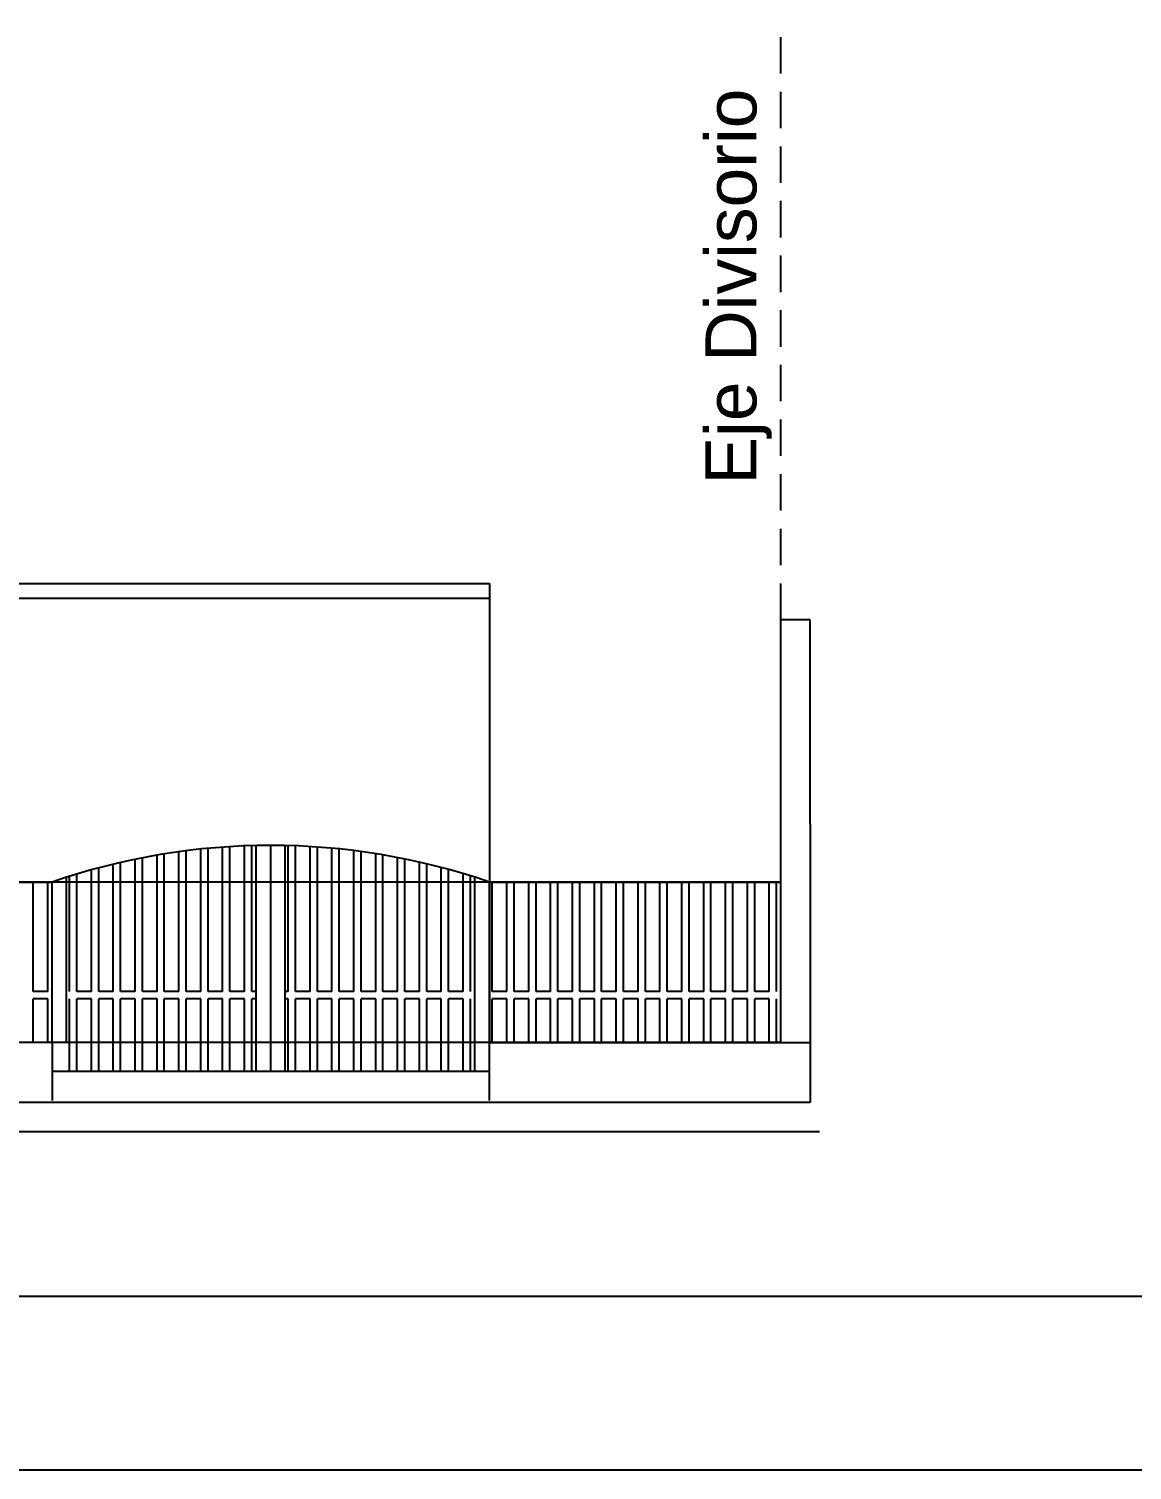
# Model space of a CAD drawing. Header units: millimetres. Extents: x 1356 to 2849, y 1307 to 1361.
# Drawn here: x 2512.23 to 2519.8, y 1326.13 to 1336.02 of the extents above; entities that cross this region are included whole.
import ezdxf

# ---------------------------------------------------------------- set-up
doc = ezdxf.new("R2010")
doc.units = ezdxf.units.MM
doc.linetypes.add('DASHED2', pattern=[0.375, 0.25, -0.125])
doc.linetypes.add('RAYITAS', pattern=[0.375, 0.25, -0.125])
doc.layers.add('ejes', color=8, linetype='DASHED2')
doc.styles.get("Standard").update_dxf_attribs({"font": 'arial.ttf'})

msp = doc.modelspace()

# ---------------------------------------------------------------- linework, layer by layer
for p, q in [((2505.58785, 1332.21694, 0.07), (2515.38785, 1332.21694, 0.07)), ((2515.38785, 1332.21694, 0.07), (2515.38785, 1329.06694, 0.07)), ((2505.58785, 1332.11694, 0.07), (2515.38785, 1332.11694, 0.07)), ((2517.38785, 1329.06694, 0.07), (2517.38785, 1331.96694, 0.07)), ((2517.58785, 1331.96694, 0.07), (2517.38785, 1331.96694, 0.07)), ((2517.58785, 1330.56694, 0.07), (2517.58785, 1331.96694, 0.07)), ((2517.38785, 1329.06694, 0.07), (2517.38785, 1331.06694, 0.07)), ((2517.58785, 1330.56694, 0.07), (2517.58785, 1328.65397, 0.07)), ((2513.55785, 1329.41694, 0.07), (2513.55785, 1330.40713, 0.07)), ((2513.60785, 1329.41694, 0.07), (2513.60785, 1330.41047, 0.07)), ((2513.70785, 1329.41694, 0.07), (2513.70785, 1330.41548, 0.07)), ((2513.75785, 1329.41694, 0.07), (2513.75785, 1330.41717, 0.07)), ((2513.78785, 1328.86694, 0.07), (2513.78785, 1330.41902, 0.07)), ((2513.88785, 1328.86694, 0.07), (2513.88785, 1330.41902, 0.07)), ((2513.98785, 1328.86694, 0.07), (2513.98785, 1330.41902, 0.07)), ((2514.00785, 1329.41694, 0.07), (2514.00785, 1330.41745, 0.07)), ((2514.05785, 1329.41694, 0.07), (2514.05785, 1330.41587, 0.07)), ((2514.15785, 1329.41694, 0.07), (2514.15785, 1330.41107, 0.07)), ((2514.20785, 1329.41694, 0.07), (2514.20785, 1330.40784, 0.07)), ((2514.30785, 1329.41694, 0.07), (2514.30785, 1330.39975, 0.07)), ((2512.85785, 1329.41694, 0.07), (2512.85785, 1330.30193, 0.07)), ((2512.95785, 1329.41694, 0.07), (2512.95785, 1330.32379, 0.07)), ((2513.00785, 1329.41694, 0.07), (2513.00785, 1330.33385, 0.07)), ((2513.10785, 1329.41694, 0.07), (2513.10785, 1330.35224, 0.07)), ((2513.15785, 1329.41694, 0.07), (2513.15785, 1330.36058, 0.07)), ((2513.25785, 1329.41694, 0.07), (2513.25785, 1330.37556, 0.07)), ((2513.30785, 1329.41694, 0.07), (2513.30785, 1330.38221, 0.07)), ((2513.40785, 1329.41694, 0.07), (2513.40785, 1330.39384, 0.07)), ((2513.45785, 1329.41694, 0.07), (2513.45785, 1330.39882, 0.07)), ((2514.35785, 1329.41694, 0.07), (2514.35785, 1330.39488, 0.07)), ((2514.45785, 1329.41694, 0.07), (2514.45785, 1330.38348, 0.07)), ((2514.50785, 1329.41694, 0.07), (2514.50785, 1330.37694, 0.07)), ((2514.60785, 1329.41694, 0.07), (2514.60785, 1330.36218, 0.07)), ((2514.65785, 1329.41694, 0.07), (2514.65785, 1330.35395, 0.07)), ((2514.75785, 1329.41694, 0.07), (2514.75785, 1330.33579, 0.07)), ((2514.80785, 1329.41694, 0.07), (2514.80785, 1330.32585, 0.07)), ((2514.90785, 1329.41694, 0.07), (2514.90785, 1330.30422, 0.07)), ((2512.50785, 1329.41694, 0.07), (2512.50785, 1330.2066, 0.07)), ((2512.55785, 1329.41694, 0.07), (2512.55785, 1330.22205, 0.07)), ((2512.65785, 1329.41694, 0.07), (2512.65785, 1330.2511, 0.07)), ((2512.70785, 1329.41694, 0.07), (2512.70785, 1330.26471, 0.07)), ((2512.80785, 1329.41694, 0.07), (2512.80785, 1330.29012, 0.07)), ((2514.95785, 1329.41694, 0.07), (2514.95785, 1330.29253, 0.07)), ((2515.05785, 1329.41694, 0.07), (2515.05785, 1330.26736, 0.07)), ((2515.10785, 1329.41694, 0.07), (2515.10785, 1330.25387, 0.07)), ((2515.20785, 1329.41694, 0.07), (2515.20785, 1330.22507, 0.07)), ((2515.25785, 1329.41694, 0.07), (2515.25785, 1330.20974, 0.07)), ((2505.58785, 1330.16694, 0.07), (2512.38785, 1330.16694, 0.07)), ((2517.38785, 1330.16694, 0.07), (2510.68785, 1330.16694, 0.07)), ((2512.25785, 1329.41694, 0.07), (2512.25785, 1330.16694, 0.07)), ((2512.35785, 1329.41694, 0.07), (2512.35785, 1330.16694, 0.07)), ((2512.38785, 1329.06694, 0.07), (2512.38785, 1330.16694, 0.07)), ((2512.48785, 1329.06694, 0.07), (2512.48785, 1330.20024, 0.07)), ((2515.28785, 1328.86694, 0.07), (2515.28785, 1330.20024, 0.07)), ((2515.38785, 1328.66694, 0.07), (2515.38785, 1330.16694, 0.07)), ((2515.38785, 1330.16694, 0.07), (2517.38785, 1330.16694, 0.07)), ((2515.40785, 1329.41694, 0.07), (2515.40785, 1330.16694, 0.07)), ((2515.50785, 1329.41694, 0.07), (2515.50785, 1330.16694, 0.07)), ((2515.55785, 1329.41694, 0.07), (2515.55785, 1330.16694, 0.07)), ((2515.65785, 1329.41694, 0.07), (2515.65785, 1330.16694, 0.07)), ((2515.70785, 1329.41694, 0.07), (2515.70785, 1330.16694, 0.07)), ((2515.80785, 1329.41694, 0.07), (2515.80785, 1330.16694, 0.07)), ((2515.85785, 1329.41694, 0.07), (2515.85785, 1330.16694, 0.07)), ((2515.95785, 1329.41694, 0.07), (2515.95785, 1330.16694, 0.07)), ((2516.00785, 1329.41694, 0.07), (2516.00785, 1330.16694, 0.07)), ((2516.10785, 1329.41694, 0.07), (2516.10785, 1330.16694, 0.07)), ((2516.15785, 1329.41694, 0.07), (2516.15785, 1330.16694, 0.07)), ((2516.25785, 1329.41694, 0.07), (2516.25785, 1330.16694, 0.07)), ((2516.30785, 1329.41694, 0.07), (2516.30785, 1330.16694, 0.07)), ((2516.40785, 1329.41694, 0.07), (2516.40785, 1330.16694, 0.07)), ((2516.45785, 1329.41694, 0.07), (2516.45785, 1330.16694, 0.07)), ((2516.55785, 1329.41694, 0.07), (2516.55785, 1330.16694, 0.07)), ((2516.60785, 1329.41694, 0.07), (2516.60785, 1330.16694, 0.07)), ((2516.70785, 1329.41694, 0.07), (2516.70785, 1330.16694, 0.07)), ((2516.75785, 1329.41694, 0.07), (2516.75785, 1330.16694, 0.07)), ((2516.85785, 1329.41694, 0.07), (2516.85785, 1330.16694, 0.07)), ((2516.90785, 1329.41694, 0.07), (2516.90785, 1330.16694, 0.07)), ((2517.00785, 1329.41694, 0.07), (2517.00785, 1330.16694, 0.07)), ((2517.05785, 1329.41694, 0.07), (2517.05785, 1330.16694, 0.07)), ((2517.15785, 1329.41694, 0.07), (2517.15785, 1330.16694, 0.07)), ((2517.20785, 1329.41694, 0.07), (2517.20785, 1330.16694, 0.07)), ((2517.30785, 1329.41694, 0.07), (2517.30785, 1330.16694, 0.07)), ((2517.35785, 1329.41694, 0.07), (2517.35785, 1330.16694, 0.07)), ((2517.38785, 1329.06694, 0.07), (2517.38785, 1330.16694, 0.07)), ((2512.35785, 1329.41694, 0.07), (2512.25785, 1329.41694, 0.07)), ((2512.65785, 1329.41694, 0.07), (2512.55785, 1329.41694, 0.07)), ((2512.80785, 1329.41694, 0.07), (2512.70785, 1329.41694, 0.07)), ((2512.95785, 1329.41694, 0.07), (2512.85785, 1329.41694, 0.07)), ((2513.10785, 1329.41694, 0.07), (2513.00785, 1329.41694, 0.07)), ((2513.25785, 1329.41694, 0.07), (2513.15785, 1329.41694, 0.07)), ((2513.40785, 1329.41694, 0.07), (2513.30785, 1329.41694, 0.07)), ((2513.55785, 1329.41694, 0.07), (2513.45785, 1329.41694, 0.07)), ((2513.70785, 1329.41694, 0.07), (2513.60785, 1329.41694, 0.07)), ((2513.78785, 1329.41694, 0.07), (2513.75785, 1329.41694, 0.07)), ((2514.00785, 1329.41694, 0.07), (2513.98785, 1329.41694, 0.07)), ((2514.15785, 1329.41694, 0.07), (2514.05785, 1329.41694, 0.07)), ((2514.30785, 1329.41694, 0.07), (2514.20785, 1329.41694, 0.07)), ((2514.45785, 1329.41694, 0.07), (2514.35785, 1329.41694, 0.07)), ((2514.60785, 1329.41694, 0.07), (2514.50785, 1329.41694, 0.07)), ((2514.75785, 1329.41694, 0.07), (2514.65785, 1329.41694, 0.07)), ((2514.90785, 1329.41694, 0.07), (2514.80785, 1329.41694, 0.07)), ((2515.05785, 1329.41694, 0.07), (2514.95785, 1329.41694, 0.07)), ((2515.20785, 1329.41694, 0.07), (2515.10785, 1329.41694, 0.07)), ((2515.50785, 1329.41694, 0.07), (2515.40785, 1329.41694, 0.07)), ((2515.65785, 1329.41694, 0.07), (2515.55785, 1329.41694, 0.07)), ((2515.80785, 1329.41694, 0.07), (2515.70785, 1329.41694, 0.07)), ((2515.95785, 1329.41694, 0.07), (2515.85785, 1329.41694, 0.07)), ((2516.10785, 1329.41694, 0.07), (2516.00785, 1329.41694, 0.07)), ((2516.25785, 1329.41694, 0.07), (2516.15785, 1329.41694, 0.07)), ((2516.40785, 1329.41694, 0.07), (2516.30785, 1329.41694, 0.07)), ((2516.55785, 1329.41694, 0.07), (2516.45785, 1329.41694, 0.07)), ((2516.70785, 1329.41694, 0.07), (2516.60785, 1329.41694, 0.07)), ((2516.85785, 1329.41694, 0.07), (2516.75785, 1329.41694, 0.07)), ((2517.00785, 1329.41694, 0.07), (2516.90785, 1329.41694, 0.07)), ((2517.15785, 1329.41694, 0.07), (2517.05785, 1329.41694, 0.07)), ((2517.30785, 1329.41694, 0.07), (2517.20785, 1329.41694, 0.07)), ((2512.35785, 1329.36694, 0.07), (2512.25785, 1329.36694, 0.07)), ((2512.25785, 1329.06694, 0.07), (2512.25785, 1329.36694, 0.07)), ((2512.35785, 1329.06694, 0.07), (2512.35785, 1329.36694, 0.07)), ((2512.50785, 1328.86694, 0.07), (2512.50785, 1329.36694, 0.07)), ((2512.65785, 1329.36694, 0.07), (2512.55785, 1329.36694, 0.07)), ((2512.55785, 1328.86694, 0.07), (2512.55785, 1329.36694, 0.07)), ((2512.65785, 1328.86694, 0.07), (2512.65785, 1329.36694, 0.07)), ((2512.80785, 1329.36694, 0.07), (2512.70785, 1329.36694, 0.07)), ((2512.70785, 1328.86694, 0.07), (2512.70785, 1329.36694, 0.07)), ((2512.80785, 1328.86694, 0.07), (2512.80785, 1329.36694, 0.07)), ((2512.95785, 1329.36694, 0.07), (2512.85785, 1329.36694, 0.07)), ((2512.85785, 1328.86694, 0.07), (2512.85785, 1329.36694, 0.07)), ((2512.95785, 1328.86694, 0.07), (2512.95785, 1329.36694, 0.07)), ((2513.10785, 1329.36694, 0.07), (2513.00785, 1329.36694, 0.07)), ((2513.00785, 1328.86694, 0.07), (2513.00785, 1329.36694, 0.07)), ((2513.10785, 1328.86694, 0.07), (2513.10785, 1329.36694, 0.07)), ((2513.25785, 1329.36694, 0.07), (2513.15785, 1329.36694, 0.07)), ((2513.15785, 1328.86694, 0.07), (2513.15785, 1329.36694, 0.07)), ((2513.25785, 1328.86694, 0.07), (2513.25785, 1329.36694, 0.07)), ((2513.40785, 1329.36694, 0.07), (2513.30785, 1329.36694, 0.07)), ((2513.30785, 1328.86694, 0.07), (2513.30785, 1329.36694, 0.07)), ((2513.40785, 1328.86694, 0.07), (2513.40785, 1329.36694, 0.07)), ((2513.55785, 1329.36694, 0.07), (2513.45785, 1329.36694, 0.07)), ((2513.45785, 1328.86694, 0.07), (2513.45785, 1329.36694, 0.07)), ((2513.55785, 1328.86694, 0.07), (2513.55785, 1329.36694, 0.07)), ((2513.70785, 1329.36694, 0.07), (2513.60785, 1329.36694, 0.07)), ((2513.60785, 1328.86694, 0.07), (2513.60785, 1329.36694, 0.07)), ((2513.70785, 1328.86694, 0.07), (2513.70785, 1329.36694, 0.07)), ((2513.75785, 1328.86694, 0.07), (2513.75785, 1329.36694, 0.07)), ((2513.78785, 1329.36694, 0.07), (2513.75785, 1329.36694, 0.07)), ((2514.00785, 1329.36694, 0.07), (2513.98785, 1329.36694, 0.07)), ((2514.00785, 1328.86694, 0.07), (2514.00785, 1329.36694, 0.07)), ((2514.15785, 1329.36694, 0.07), (2514.05785, 1329.36694, 0.07)), ((2514.05785, 1328.86694, 0.07), (2514.05785, 1329.36694, 0.07)), ((2514.15785, 1328.86694, 0.07), (2514.15785, 1329.36694, 0.07)), ((2514.30785, 1329.36694, 0.07), (2514.20785, 1329.36694, 0.07)), ((2514.20785, 1328.86694, 0.07), (2514.20785, 1329.36694, 0.07)), ((2514.30785, 1328.86694, 0.07), (2514.30785, 1329.36694, 0.07)), ((2514.45785, 1329.36694, 0.07), (2514.35785, 1329.36694, 0.07)), ((2514.35785, 1328.86694, 0.07), (2514.35785, 1329.36694, 0.07)), ((2514.45785, 1328.86694, 0.07), (2514.45785, 1329.36694, 0.07)), ((2514.60785, 1329.36694, 0.07), (2514.50785, 1329.36694, 0.07)), ((2514.50785, 1328.86694, 0.07), (2514.50785, 1329.36694, 0.07)), ((2514.60785, 1328.86694, 0.07), (2514.60785, 1329.36694, 0.07)), ((2514.75785, 1329.36694, 0.07), (2514.65785, 1329.36694, 0.07)), ((2514.65785, 1328.86694, 0.07), (2514.65785, 1329.36694, 0.07)), ((2514.75785, 1328.86694, 0.07), (2514.75785, 1329.36694, 0.07)), ((2514.90785, 1329.36694, 0.07), (2514.80785, 1329.36694, 0.07)), ((2514.80785, 1328.86694, 0.07), (2514.80785, 1329.36694, 0.07)), ((2514.90785, 1328.86694, 0.07), (2514.90785, 1329.36694, 0.07)), ((2515.05785, 1329.36694, 0.07), (2514.95785, 1329.36694, 0.07)), ((2514.95785, 1328.86694, 0.07), (2514.95785, 1329.36694, 0.07)), ((2515.05785, 1328.86694, 0.07), (2515.05785, 1329.36694, 0.07)), ((2515.20785, 1329.36694, 0.07), (2515.10785, 1329.36694, 0.07)), ((2515.10785, 1328.86694, 0.07), (2515.10785, 1329.36694, 0.07)), ((2515.20785, 1328.86694, 0.07), (2515.20785, 1329.36694, 0.07)), ((2515.25785, 1328.86694, 0.07), (2515.25785, 1329.36694, 0.07)), ((2515.50785, 1329.36694, 0.07), (2515.40785, 1329.36694, 0.07)), ((2515.40785, 1329.06694, 0.07), (2515.40785, 1329.36694, 0.07)), ((2515.50785, 1329.06694, 0.07), (2515.50785, 1329.36694, 0.07)), ((2515.65785, 1329.36694, 0.07), (2515.55785, 1329.36694, 0.07)), ((2515.55785, 1329.06694, 0.07), (2515.55785, 1329.36694, 0.07)), ((2515.65785, 1329.06694, 0.07), (2515.65785, 1329.36694, 0.07)), ((2515.80785, 1329.36694, 0.07), (2515.70785, 1329.36694, 0.07)), ((2515.70785, 1329.06694, 0.07), (2515.70785, 1329.36694, 0.07)), ((2515.80785, 1329.06694, 0.07), (2515.80785, 1329.36694, 0.07)), ((2515.95785, 1329.36694, 0.07), (2515.85785, 1329.36694, 0.07)), ((2515.85785, 1329.06694, 0.07), (2515.85785, 1329.36694, 0.07)), ((2515.95785, 1329.06694, 0.07), (2515.95785, 1329.36694, 0.07)), ((2516.10785, 1329.36694, 0.07), (2516.00785, 1329.36694, 0.07)), ((2516.00785, 1329.06694, 0.07), (2516.00785, 1329.36694, 0.07)), ((2516.10785, 1329.06694, 0.07), (2516.10785, 1329.36694, 0.07)), ((2516.25785, 1329.36694, 0.07), (2516.15785, 1329.36694, 0.07)), ((2516.15785, 1329.06694, 0.07), (2516.15785, 1329.36694, 0.07)), ((2516.25785, 1329.06694, 0.07), (2516.25785, 1329.36694, 0.07)), ((2516.40785, 1329.36694, 0.07), (2516.30785, 1329.36694, 0.07)), ((2516.30785, 1329.06694, 0.07), (2516.30785, 1329.36694, 0.07)), ((2516.40785, 1329.06694, 0.07), (2516.40785, 1329.36694, 0.07)), ((2516.55785, 1329.36694, 0.07), (2516.45785, 1329.36694, 0.07)), ((2516.45785, 1329.06694, 0.07), (2516.45785, 1329.36694, 0.07)), ((2516.55785, 1329.06694, 0.07), (2516.55785, 1329.36694, 0.07)), ((2516.70785, 1329.36694, 0.07), (2516.60785, 1329.36694, 0.07)), ((2516.60785, 1329.06694, 0.07), (2516.60785, 1329.36694, 0.07)), ((2516.70785, 1329.06694, 0.07), (2516.70785, 1329.36694, 0.07)), ((2516.85785, 1329.36694, 0.07), (2516.75785, 1329.36694, 0.07)), ((2516.75785, 1329.06694, 0.07), (2516.75785, 1329.36694, 0.07)), ((2516.85785, 1329.06694, 0.07), (2516.85785, 1329.36694, 0.07)), ((2517.00785, 1329.36694, 0.07), (2516.90785, 1329.36694, 0.07)), ((2516.90785, 1329.06694, 0.07), (2516.90785, 1329.36694, 0.07)), ((2517.00785, 1329.06694, 0.07), (2517.00785, 1329.36694, 0.07)), ((2517.15785, 1329.36694, 0.07), (2517.05785, 1329.36694, 0.07)), ((2517.05785, 1329.06694, 0.07), (2517.05785, 1329.36694, 0.07)), ((2517.15785, 1329.06694, 0.07), (2517.15785, 1329.36694, 0.07)), ((2517.30785, 1329.36694, 0.07), (2517.20785, 1329.36694, 0.07)), ((2517.20785, 1329.06694, 0.07), (2517.20785, 1329.36694, 0.07)), ((2517.30785, 1329.06694, 0.07), (2517.30785, 1329.36694, 0.07)), ((2517.35785, 1329.06694, 0.07), (2517.35785, 1329.36694, 0.07)), ((2515.38785, 1329.06694, 0.07), (2505.58785, 1329.06694, 0.07)), ((2512.38785, 1329.06694, 0.07), (2506.50785, 1329.06694, 0.07)), ((2512.38785, 1329.06694, 0.07), (2512.38785, 1328.66694, 0.07)), ((2515.38785, 1329.06694, 0.07), (2517.58785, 1329.06694, 0.07)), ((2517.38785, 1329.06694, 0.07), (2515.38785, 1329.06694, 0.07)), ((2515.38785, 1329.06694, 0.07), (2517.38785, 1329.06694, 0.07)), ((2515.38785, 1329.06694, 0.07), (2517.38785, 1329.06694, 0.07)), ((2515.38785, 1328.86694, 0.07), (2512.38785, 1328.86694, 0.07)), ((2517.58785, 1328.65397, 0.07), (2505.90785, 1328.65397, 0.07)), ((2517.65261, 1328.45397, 0.07), (2505.38785, 1328.45397, 0.07)), ((2468.07409, 1327.32459), (2535.15284, 1327.32459)), ((2518.40486, 1327.32459), (2584.7182, 1327.32459)), ((2518.40486, 1326.1307), (2462.94792, 1326.1307)), ((2585.5182, 1326.1307), (2518.40486, 1326.1307))]:
    msp.add_line(p, q)
msp.add_arc((2513.88785, 1325.83011, 0.07), 4.58891, 70.920778, 109.079222)
at = {"layer": 'ejes'}
msp.add_line((2517.38785, 1331.96694, 0.07), (2517.38785, 1336.02361, 0.07), dxfattribs=at)

# ---------------------------------------------------------------- texts
at = {"linetype": 'RAYITAS', "insert": (2516.86976, 1332.89617, 0.07), "char_height": 0.35, "width": 5.9860308, "attachment_point": 1, "rotation": 90}
msp.add_mtext('Eje Divisorio', dxfattribs=at)

doc.saveas('drawing.dxf')
